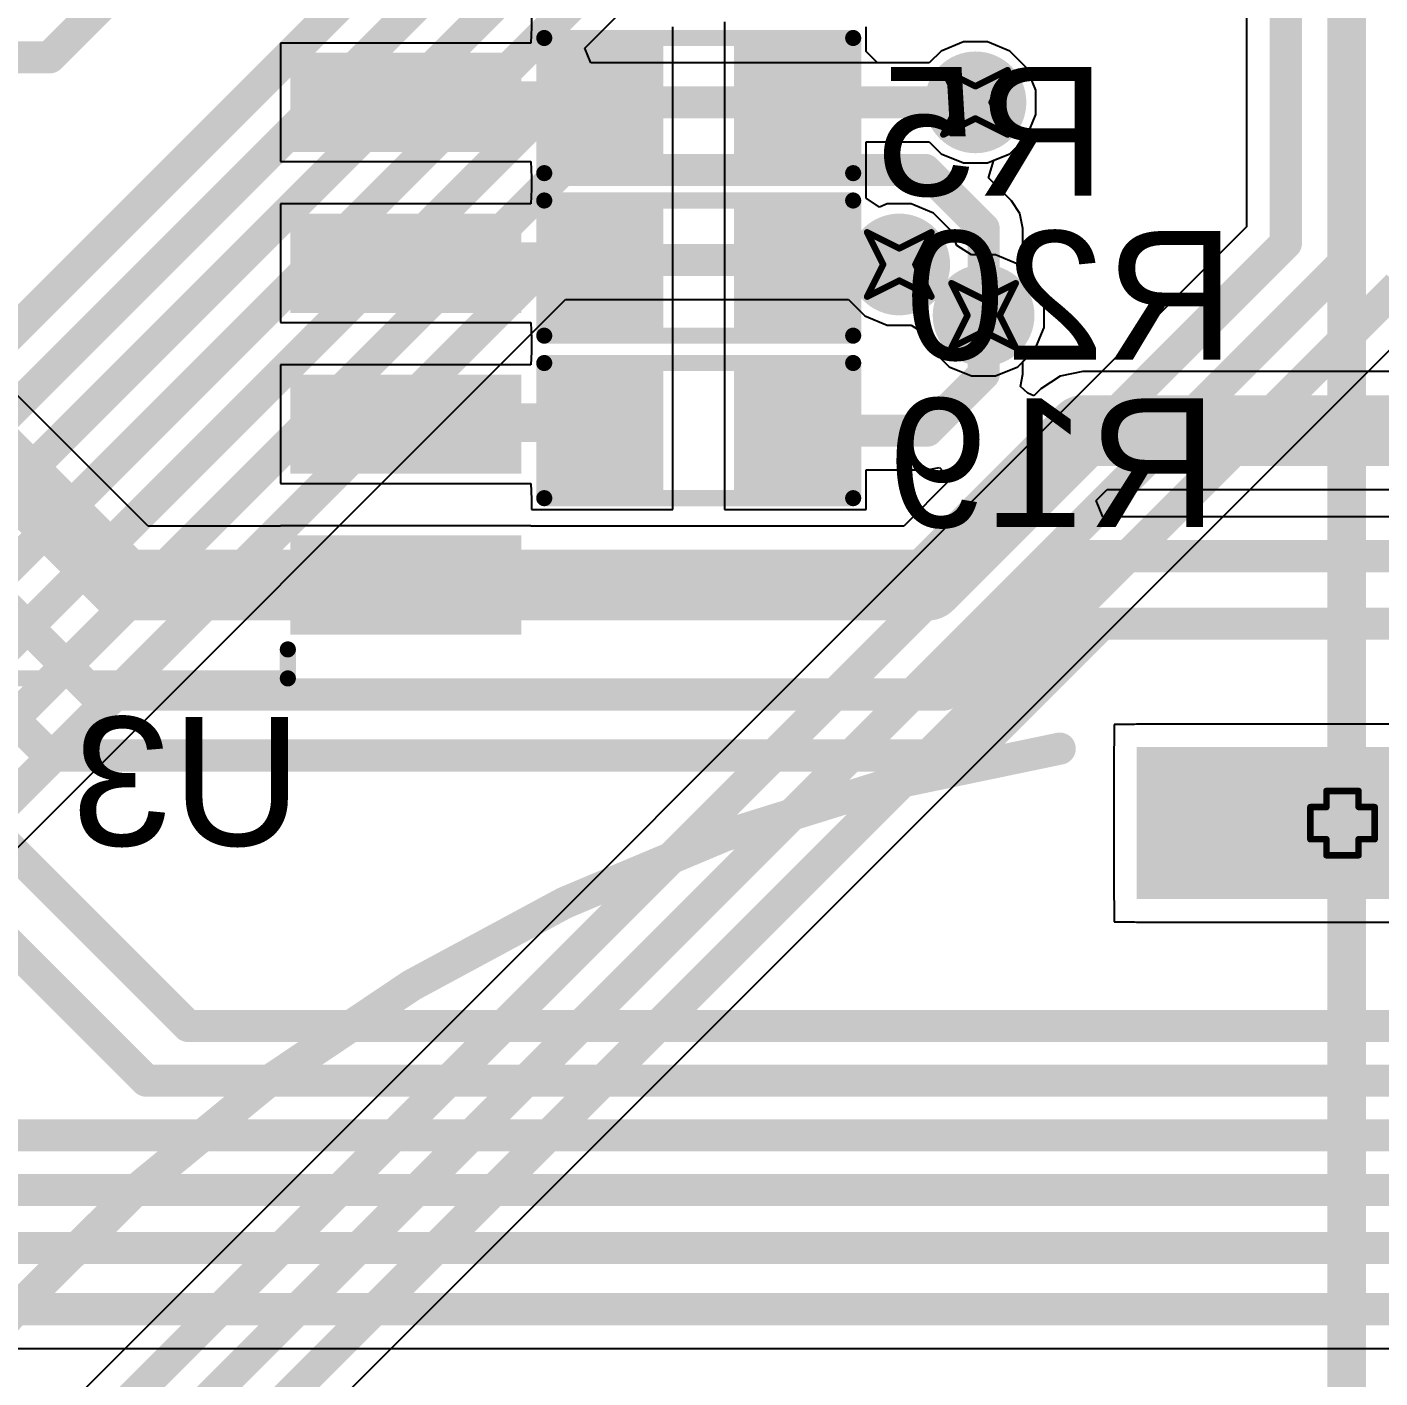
# Model space of a CAD drawing. Header units: inches. Extents: x -48 to 200, y -49 to 27.
# Drawn here: x 1.523 to 1.9434, y 1.2906 to 1.7104 of the extents above; entities that cross this region are included whole.
import ezdxf

# ---------------------------------------------------------------- set-up
doc = ezdxf.new("R2010")
doc.units = ezdxf.units.IN
doc.header["$MEASUREMENT"] = 0
for name, color, linetype in [('Bottom Layer', 5, 'Continuous'), ('Bottom Overlay', 54, 'Continuous'), ('Bottom Paste', 16, 'Continuous'), ('Bottom Solder', 6, 'Continuous'), ('Dimension', 6, 'Continuous'), ('Drill Drawing', 1, 'Continuous'), ('Pad Holes', 156, 'Continuous'), ('Top Layer', 1, 'Continuous'), ('Top Solder', 216, 'Continuous'), ('Via Holes', 16, 'Continuous')]:
    doc.layers.add(name, color=color, linetype=linetype)
doc.styles.add('Arial', font='', dxfattribs={"height": 0.2})
doc.styles.get('Arial').set_extended_font_data('Arial')

# ---------------------------------------------------------------- blocks, each defined once
blk = doc.blocks.new('R___0603_B_15')
at = {"layer": 'Bottom Layer'}
for points in [[(-0.045, -0.0175), (-0.045, 0.0175), (-0.015, 0.0175), (-0.015, -0.0175)], [(0.015, -0.0175), (0.015, 0.0175), (0.045, 0.0175), (0.045, -0.0175)]]:
    blk.add_hatch(color=5, dxfattribs=at).paths.add_polyline_path(points)
at = {"layer": 'Bottom Paste'}
for points in [[(-0.045, -0.0175), (-0.045, 0.0175), (-0.015, 0.0175), (-0.015, -0.0175)], [(0.015, -0.0175), (0.015, 0.0175), (0.045, 0.0175), (0.045, -0.0175)]]:
    blk.add_hatch(color=16, dxfattribs=at).paths.add_polyline_path(points)
at = {"layer": 'Bottom Solder'}
for points in [[(-0.049, -0.0215), (-0.049, 0.0215), (-0.011, 0.0215), (-0.011, -0.0215)], [(0.011, -0.0215), (0.011, 0.0215), (0.049, 0.0215), (0.049, -0.0215)]]:
    blk.add_hatch(color=6, dxfattribs=at).paths.add_polyline_path(points)
at = {"layer": 'Bottom Overlay'}
for points in [[(-0.048, 0.021, 0.005, 0.005, 0), (0.048, 0.021, 0.005, 0.005, 0)], [(-0.048, -0.021, 0.005, 0.005, 0), (-0.048, 0.021, 0.005, 0.005, 0)], [(0.048, -0.021, 0.005, 0.005, 0), (0.048, 0.021, 0.005, 0.005, 0)], [(-0.048, -0.021, 0.005, 0.005, 0), (0.048, -0.021, 0.005, 0.005, 0)]]:
    blk.add_lwpolyline(points, format="xyseb", dxfattribs=at)
for points in [[(-0.04925, 0.021, 0.0025, 0.0025, 1), (-0.04675, 0.021, 0.0025, 0.0025, 1)], [(-0.04925, 0.021, 0.0025, 0.0025, 1), (-0.04675, 0.021, 0.0025, 0.0025, 1)], [(0.04675, 0.021, 0.0025, 0.0025, 1), (0.04925, 0.021, 0.0025, 0.0025, 1)], [(0.04675, 0.021, 0.0025, 0.0025, 1), (0.04925, 0.021, 0.0025, 0.0025, 1)], [(-0.04925, -0.021, 0.0025, 0.0025, 1), (-0.04675, -0.021, 0.0025, 0.0025, 1)], [(-0.04925, -0.021, 0.0025, 0.0025, 1), (-0.04675, -0.021, 0.0025, 0.0025, 1)], [(0.04675, -0.021, 0.0025, 0.0025, 1), (0.04925, -0.021, 0.0025, 0.0025, 1)], [(0.04675, -0.021, 0.0025, 0.0025, 1), (0.04925, -0.021, 0.0025, 0.0025, 1)]]:
    blk.add_lwpolyline(points, format="xyseb", close=True, dxfattribs=at)
blk = doc.blocks.new('R___0603_B_16')
at = {"layer": 'Bottom Layer'}
for points in [[(-0.045, -0.0175), (-0.045, 0.0175), (-0.015, 0.0175), (-0.015, -0.0175)], [(0.015, -0.0175), (0.015, 0.0175), (0.045, 0.0175), (0.045, -0.0175)]]:
    blk.add_hatch(color=5, dxfattribs=at).paths.add_polyline_path(points)
at = {"layer": 'Bottom Paste'}
for points in [[(-0.045, -0.0175), (-0.045, 0.0175), (-0.015, 0.0175), (-0.015, -0.0175)], [(0.015, -0.0175), (0.015, 0.0175), (0.045, 0.0175), (0.045, -0.0175)]]:
    blk.add_hatch(color=16, dxfattribs=at).paths.add_polyline_path(points)
at = {"layer": 'Bottom Solder'}
for points in [[(-0.049, -0.0215), (-0.049, 0.0215), (-0.011, 0.0215), (-0.011, -0.0215)], [(0.011, -0.0215), (0.011, 0.0215), (0.049, 0.0215), (0.049, -0.0215)]]:
    blk.add_hatch(color=6, dxfattribs=at).paths.add_polyline_path(points)
at = {"layer": 'Bottom Overlay'}
for points in [[(-0.048, 0.021, 0.005, 0.005, 0), (0.048, 0.021, 0.005, 0.005, 0)], [(-0.048, -0.021, 0.005, 0.005, 0), (-0.048, 0.021, 0.005, 0.005, 0)], [(0.048, -0.021, 0.005, 0.005, 0), (0.048, 0.021, 0.005, 0.005, 0)], [(-0.048, -0.021, 0.005, 0.005, 0), (0.048, -0.021, 0.005, 0.005, 0)]]:
    blk.add_lwpolyline(points, format="xyseb", dxfattribs=at)
for points in [[(-0.04925, 0.021, 0.0025, 0.0025, 1), (-0.04675, 0.021, 0.0025, 0.0025, 1)], [(-0.04925, 0.021, 0.0025, 0.0025, 1), (-0.04675, 0.021, 0.0025, 0.0025, 1)], [(0.04675, 0.021, 0.0025, 0.0025, 1), (0.04925, 0.021, 0.0025, 0.0025, 1)], [(0.04675, 0.021, 0.0025, 0.0025, 1), (0.04925, 0.021, 0.0025, 0.0025, 1)], [(-0.04925, -0.021, 0.0025, 0.0025, 1), (-0.04675, -0.021, 0.0025, 0.0025, 1)], [(-0.04925, -0.021, 0.0025, 0.0025, 1), (-0.04675, -0.021, 0.0025, 0.0025, 1)], [(0.04675, -0.021, 0.0025, 0.0025, 1), (0.04925, -0.021, 0.0025, 0.0025, 1)], [(0.04675, -0.021, 0.0025, 0.0025, 1), (0.04925, -0.021, 0.0025, 0.0025, 1)]]:
    blk.add_lwpolyline(points, format="xyseb", close=True, dxfattribs=at)
blk = doc.blocks.new('RV4NAYSD503A_B_19')
at = {"layer": 'Bottom Solder'}
h = blk.add_hatch(color=6, dxfattribs=at)
edge = h.paths.add_edge_path()
edge.add_arc((0.53202, 0.00126), 0.004, 0, 360)
at = {"layer": 'Pad Holes'}
blk.add_hatch(color=7, dxfattribs=at).paths.add_polyline_path([(0.55564, 0.06524), (0.55564, -0.06272), (0.5084, -0.06272), (0.5084, 0.06524)])
at = {"layer": 'Top Solder'}
h = blk.add_hatch(color=216, dxfattribs=at)
edge = h.paths.add_edge_path()
edge.add_arc((0.53202, 0.00126), 0.004, 0, 360)
at = {"layer": 'Bottom Overlay'}
for points in [[(-0.55796, 0.00126, 0.01, 0.01, -0.924155), (0.55517, 0.08915, 0.01, 0.01, 0)], [(0.55517, -0.08663, 0.01, 0.01, -0.924155), (-0.55796, 0.00126, 0.01, 0.01, 0)]]:
    blk.add_lwpolyline(points, format="xyseb", dxfattribs=at)
blk.add_lwpolyline([(0.55267, 0.08915, 0.005, 0.005, 1), (0.55767, 0.08915, 0.005, 0.005, 1)], format="xyseb", close=True, dxfattribs=at)
blk = doc.blocks.new('16_SOIC__0_295___7_50___W______B_26')
at = {"layer": 'Bottom Layer'}
for points in [[(-0.21654, 0.18642), (-0.15276, 0.18642), (-0.15276, 0.16358), (-0.21654, 0.16358)], [(0.15276, 0.18642), (0.21654, 0.18642), (0.21654, 0.16358), (0.15276, 0.16358)], [(-0.21654, 0.13642), (-0.15276, 0.13642), (-0.15276, 0.11358), (-0.21654, 0.11358)], [(0.15276, 0.13642), (0.21654, 0.13642), (0.21654, 0.11358), (0.15276, 0.11358)], [(-0.21654, 0.08642), (-0.15276, 0.08642), (-0.15276, 0.06358), (-0.21654, 0.06358)], [(0.15276, 0.08642), (0.21654, 0.08642), (0.21654, 0.06358), (0.15276, 0.06358)], [(-0.21654, 0.03642), (-0.15276, 0.03642), (-0.15276, 0.01358), (-0.21654, 0.01358)], [(0.15276, 0.03642), (0.21654, 0.03642), (0.21654, 0.01358), (0.15276, 0.01358)], [(-0.21654, -0.01358), (-0.15276, -0.01358), (-0.15276, -0.03642), (-0.21654, -0.03642)], [(0.15276, -0.01358), (0.21654, -0.01358), (0.21654, -0.03642), (0.15276, -0.03642)], [(-0.21654, -0.06358), (-0.15276, -0.06358), (-0.15276, -0.08642), (-0.21654, -0.08642)], [(0.15276, -0.06358), (0.21654, -0.06358), (0.21654, -0.08642), (0.15276, -0.08642)], [(-0.21654, -0.11358), (-0.15276, -0.11358), (-0.15276, -0.13642), (-0.21654, -0.13642)], [(0.15276, -0.11358), (0.21654, -0.11358), (0.21654, -0.13642), (0.15276, -0.13642)], [(-0.21654, -0.16358), (-0.15276, -0.16358), (-0.15276, -0.18642), (-0.21654, -0.18642)], [(0.15276, -0.16358), (0.21654, -0.16358), (0.21654, -0.18642), (0.15276, -0.18642)]]:
    blk.add_hatch(color=5, dxfattribs=at).paths.add_polyline_path(points)
at = {"layer": 'Bottom Paste'}
for points in [[(-0.21654, 0.18642), (-0.15276, 0.18642), (-0.15276, 0.16358), (-0.21654, 0.16358)], [(0.15276, 0.18642), (0.21654, 0.18642), (0.21654, 0.16358), (0.15276, 0.16358)], [(-0.21654, 0.13642), (-0.15276, 0.13642), (-0.15276, 0.11358), (-0.21654, 0.11358)], [(0.15276, 0.13642), (0.21654, 0.13642), (0.21654, 0.11358), (0.15276, 0.11358)], [(-0.21654, 0.08642), (-0.15276, 0.08642), (-0.15276, 0.06358), (-0.21654, 0.06358)], [(0.15276, 0.08642), (0.21654, 0.08642), (0.21654, 0.06358), (0.15276, 0.06358)], [(-0.21654, 0.03642), (-0.15276, 0.03642), (-0.15276, 0.01358), (-0.21654, 0.01358)], [(0.15276, 0.03642), (0.21654, 0.03642), (0.21654, 0.01358), (0.15276, 0.01358)], [(-0.21654, -0.01358), (-0.15276, -0.01358), (-0.15276, -0.03642), (-0.21654, -0.03642)], [(0.15276, -0.01358), (0.21654, -0.01358), (0.21654, -0.03642), (0.15276, -0.03642)], [(-0.21654, -0.06358), (-0.15276, -0.06358), (-0.15276, -0.08642), (-0.21654, -0.08642)], [(0.15276, -0.06358), (0.21654, -0.06358), (0.21654, -0.08642), (0.15276, -0.08642)], [(-0.21654, -0.11358), (-0.15276, -0.11358), (-0.15276, -0.13642), (-0.21654, -0.13642)], [(0.15276, -0.11358), (0.21654, -0.11358), (0.21654, -0.13642), (0.15276, -0.13642)], [(-0.21654, -0.16358), (-0.15276, -0.16358), (-0.15276, -0.18642), (-0.21654, -0.18642)], [(0.15276, -0.16358), (0.21654, -0.16358), (0.21654, -0.18642), (0.15276, -0.18642)]]:
    blk.add_hatch(color=16, dxfattribs=at).paths.add_polyline_path(points)
at = {"layer": 'Bottom Solder'}
for points in [[(-0.22054, 0.19042), (-0.14876, 0.19042), (-0.14876, 0.15958), (-0.22054, 0.15958)], [(0.14876, 0.19042), (0.22054, 0.19042), (0.22054, 0.15958), (0.14876, 0.15958)], [(-0.22054, 0.14042), (-0.14876, 0.14042), (-0.14876, 0.10958), (-0.22054, 0.10958)], [(0.14876, 0.14042), (0.22054, 0.14042), (0.22054, 0.10958), (0.14876, 0.10958)], [(-0.22054, 0.09042), (-0.14876, 0.09042), (-0.14876, 0.05958), (-0.22054, 0.05958)], [(0.14876, 0.09042), (0.22054, 0.09042), (0.22054, 0.05958), (0.14876, 0.05958)], [(-0.22054, 0.04042), (-0.14876, 0.04042), (-0.14876, 0.00958), (-0.22054, 0.00958)], [(0.14876, 0.04042), (0.22054, 0.04042), (0.22054, 0.00958), (0.14876, 0.00958)], [(-0.22054, -0.00958), (-0.14876, -0.00958), (-0.14876, -0.04042), (-0.22054, -0.04042)], [(0.14876, -0.00958), (0.22054, -0.00958), (0.22054, -0.04042), (0.14876, -0.04042)], [(-0.22054, -0.05958), (-0.14876, -0.05958), (-0.14876, -0.09042), (-0.22054, -0.09042)], [(0.14876, -0.05958), (0.22054, -0.05958), (0.22054, -0.09042), (0.14876, -0.09042)], [(-0.22054, -0.10958), (-0.14876, -0.10958), (-0.14876, -0.14042), (-0.22054, -0.14042)], [(0.14876, -0.10958), (0.22054, -0.10958), (0.22054, -0.14042), (0.14876, -0.14042)], [(-0.22054, -0.15958), (-0.14876, -0.15958), (-0.14876, -0.19042), (-0.22054, -0.19042)], [(0.14876, -0.15958), (0.22054, -0.15958), (0.22054, -0.19042), (0.14876, -0.19042)]]:
    blk.add_hatch(color=6, dxfattribs=at).paths.add_polyline_path(points)
at = {"layer": 'Bottom Overlay'}
for points in [[(-0.148, 0.195, 0.005, 0.005, 0), (-0.148, 0.204, 0.005, 0.005, 0)], [(-0.148, 0.204, 0.005, 0.005, 0), (0.148, 0.204, 0.005, 0.005, 0)], [(0.148, 0.195, 0.005, 0.005, 0), (0.148, 0.204, 0.005, 0.005, 0)], [(-0.228, -0.181, 0.005, 0.005, 0), (-0.228, -0.171, 0.005, 0.005, 0)], [(-0.228, -0.171, 0.005, 0.005, 0), (-0.223, -0.176, 0.005, 0.005, 0)], [(-0.228, -0.181, 0.005, 0.005, 0), (-0.223, -0.176, 0.005, 0.005, 0)], [(-0.148, -0.204, 0.005, 0.005, 0), (-0.148, -0.195, 0.005, 0.005, 0)], [(0.148, -0.204, 0.005, 0.005, 0), (0.148, -0.195, 0.005, 0.005, 0)], [(-0.148, -0.204, 0.005, 0.005, 0), (0.148, -0.204, 0.005, 0.005, 0)]]:
    blk.add_lwpolyline(points, format="xyseb", dxfattribs=at)
for points in [[(-0.14925, 0.204, 0.0025, 0.0025, 1), (-0.14675, 0.204, 0.0025, 0.0025, 1)], [(-0.14925, 0.204, 0.0025, 0.0025, 1), (-0.14675, 0.204, 0.0025, 0.0025, 1)], [(0.14675, 0.204, 0.0025, 0.0025, 1), (0.14925, 0.204, 0.0025, 0.0025, 1)], [(0.14675, 0.204, 0.0025, 0.0025, 1), (0.14925, 0.204, 0.0025, 0.0025, 1)], [(-0.14925, 0.195, 0.0025, 0.0025, 1), (-0.14675, 0.195, 0.0025, 0.0025, 1)], [(0.14675, 0.195, 0.0025, 0.0025, 1), (0.14925, 0.195, 0.0025, 0.0025, 1)], [(-0.22925, -0.171, 0.0025, 0.0025, 1), (-0.22675, -0.171, 0.0025, 0.0025, 1)], [(-0.22925, -0.171, 0.0025, 0.0025, 1), (-0.22675, -0.171, 0.0025, 0.0025, 1)], [(-0.22425, -0.176, 0.0025, 0.0025, 1), (-0.22175, -0.176, 0.0025, 0.0025, 1)], [(-0.22425, -0.176, 0.0025, 0.0025, 1), (-0.22175, -0.176, 0.0025, 0.0025, 1)], [(-0.22925, -0.181, 0.0025, 0.0025, 1), (-0.22675, -0.181, 0.0025, 0.0025, 1)], [(-0.22925, -0.181, 0.0025, 0.0025, 1), (-0.22675, -0.181, 0.0025, 0.0025, 1)], [(-0.14925, -0.195, 0.0025, 0.0025, 1), (-0.14675, -0.195, 0.0025, 0.0025, 1)], [(0.14675, -0.195, 0.0025, 0.0025, 1), (0.14925, -0.195, 0.0025, 0.0025, 1)], [(-0.14925, -0.204, 0.0025, 0.0025, 1), (-0.14675, -0.204, 0.0025, 0.0025, 1)], [(-0.14925, -0.204, 0.0025, 0.0025, 1), (-0.14675, -0.204, 0.0025, 0.0025, 1)], [(0.14675, -0.204, 0.0025, 0.0025, 1), (0.14925, -0.204, 0.0025, 0.0025, 1)], [(0.14675, -0.204, 0.0025, 0.0025, 1), (0.14925, -0.204, 0.0025, 0.0025, 1)]]:
    blk.add_lwpolyline(points, format="xyseb", close=True, dxfattribs=at)
blk = doc.blocks.new('R___0603_B_32')
at = {"layer": 'Bottom Layer'}
for points in [[(-0.045, -0.0175), (-0.045, 0.0175), (-0.015, 0.0175), (-0.015, -0.0175)], [(0.015, -0.0175), (0.015, 0.0175), (0.045, 0.0175), (0.045, -0.0175)]]:
    blk.add_hatch(color=5, dxfattribs=at).paths.add_polyline_path(points)
at = {"layer": 'Bottom Paste'}
for points in [[(-0.045, -0.0175), (-0.045, 0.0175), (-0.015, 0.0175), (-0.015, -0.0175)], [(0.015, -0.0175), (0.015, 0.0175), (0.045, 0.0175), (0.045, -0.0175)]]:
    blk.add_hatch(color=16, dxfattribs=at).paths.add_polyline_path(points)
at = {"layer": 'Bottom Solder'}
for points in [[(-0.049, -0.0215), (-0.049, 0.0215), (-0.011, 0.0215), (-0.011, -0.0215)], [(0.011, -0.0215), (0.011, 0.0215), (0.049, 0.0215), (0.049, -0.0215)]]:
    blk.add_hatch(color=6, dxfattribs=at).paths.add_polyline_path(points)
at = {"layer": 'Bottom Overlay'}
for points in [[(-0.048, 0.021, 0.005, 0.005, 0), (0.048, 0.021, 0.005, 0.005, 0)], [(-0.048, -0.021, 0.005, 0.005, 0), (-0.048, 0.021, 0.005, 0.005, 0)], [(0.048, -0.021, 0.005, 0.005, 0), (0.048, 0.021, 0.005, 0.005, 0)], [(-0.048, -0.021, 0.005, 0.005, 0), (0.048, -0.021, 0.005, 0.005, 0)]]:
    blk.add_lwpolyline(points, format="xyseb", dxfattribs=at)
for points in [[(-0.04925, 0.021, 0.0025, 0.0025, 1), (-0.04675, 0.021, 0.0025, 0.0025, 1)], [(-0.04925, 0.021, 0.0025, 0.0025, 1), (-0.04675, 0.021, 0.0025, 0.0025, 1)], [(0.04675, 0.021, 0.0025, 0.0025, 1), (0.04925, 0.021, 0.0025, 0.0025, 1)], [(0.04675, 0.021, 0.0025, 0.0025, 1), (0.04925, 0.021, 0.0025, 0.0025, 1)], [(-0.04925, -0.021, 0.0025, 0.0025, 1), (-0.04675, -0.021, 0.0025, 0.0025, 1)], [(-0.04925, -0.021, 0.0025, 0.0025, 1), (-0.04675, -0.021, 0.0025, 0.0025, 1)], [(0.04675, -0.021, 0.0025, 0.0025, 1), (0.04925, -0.021, 0.0025, 0.0025, 1)], [(0.04675, -0.021, 0.0025, 0.0025, 1), (0.04925, -0.021, 0.0025, 0.0025, 1)]]:
    blk.add_lwpolyline(points, format="xyseb", close=True, dxfattribs=at)

msp = doc.modelspace()

# ---------------------------------------------------------------- hatches: boundary and pattern name
at = {"layer": 'Bottom Layer'}
h = msp.add_hatch(color=5, dxfattribs=at)
edge = h.paths.add_edge_path()
edge.add_arc((1.81768, 1.687), 0.01181, 0, 360)
h = msp.add_hatch(color=5, dxfattribs=at)
edge = h.paths.add_edge_path()
edge.add_arc((1.79399, 1.63662), 0.01181, 0, 360)
h = msp.add_hatch(color=5, dxfattribs=at)
edge = h.paths.add_edge_path()
edge.add_arc((1.82021, 1.6208), 0.01181, 0, 360)
at = {"layer": 'Bottom Solder'}
h = msp.add_hatch(color=6, dxfattribs=at)
edge = h.paths.add_edge_path()
edge.add_arc((1.81768, 1.687), 0.01581, 0, 360)
h = msp.add_hatch(color=6, dxfattribs=at)
edge = h.paths.add_edge_path()
edge.add_arc((1.79399, 1.63662), 0.01581, 0, 360)
h = msp.add_hatch(color=6, dxfattribs=at)
edge = h.paths.add_edge_path()
edge.add_arc((1.82021, 1.6208), 0.01581, 0, 360)
at = {"layer": 'Top Layer'}
h = msp.add_hatch(color=1, dxfattribs=at)
edge = h.paths.add_edge_path()
edge.add_arc((1.81768, 1.687), 0.01181, 0, 360)
h = msp.add_hatch(color=1, dxfattribs=at)
edge = h.paths.add_edge_path()
edge.add_arc((1.79399, 1.63662), 0.01181, 0, 360)
h = msp.add_hatch(color=1, dxfattribs=at)
edge = h.paths.add_edge_path()
edge.add_arc((1.82021, 1.6208), 0.01181, 0, 360)
at = {"layer": 'Top Solder'}
h = msp.add_hatch(color=216, dxfattribs=at)
edge = h.paths.add_edge_path()
edge.add_arc((1.81768, 1.687), 0.01581, 0, 360)
h = msp.add_hatch(color=216, dxfattribs=at)
edge = h.paths.add_edge_path()
edge.add_arc((1.79399, 1.63662), 0.01581, 0, 360)
h = msp.add_hatch(color=216, dxfattribs=at)
edge = h.paths.add_edge_path()
edge.add_arc((1.82021, 1.6208), 0.01581, 0, 360)
at = {"layer": 'Via Holes'}
h = msp.add_hatch(color=7, dxfattribs=at)
edge = h.paths.add_edge_path()
edge.add_arc((1.81768, 1.687), 0.00591, 0, 360)
h = msp.add_hatch(color=7, dxfattribs=at)
edge = h.paths.add_edge_path()
edge.add_arc((1.79399, 1.63662), 0.00591, 0, 360)
h = msp.add_hatch(color=7, dxfattribs=at)
edge = h.paths.add_edge_path()
edge.add_arc((1.82021, 1.6208), 0.00591, 0, 360)

# ---------------------------------------------------------------- linework, layer by layer
at = {"layer": 'Bottom Layer'}
for p, q in [((1.67968, 1.71364), (1.67968, 1.71035)), ((1.73968, 1.712), (1.73968, 1.707)), ((1.67968, 1.71035), (1.67954, 1.70542)), ((1.72368, 1.707), (1.72368, 1.7105)), ((1.72368, 1.665), (1.72368, 1.707)), ((1.73968, 1.707), (1.73968, 1.665)), ((1.78368, 1.70277), (1.78368, 1.7105)), ((1.67954, 1.70542), (1.60176, 1.70542)), ((1.60176, 1.70542), (1.60176, 1.66858)), ((1.78721, 1.69924), (1.78368, 1.70277)), ((1.80702, 1.70295), (1.80331, 1.69924)), ((1.81394, 1.70581), (1.80702, 1.70295)), ((1.82142, 1.70581), (1.81394, 1.70581)), ((1.82833, 1.70295), (1.82142, 1.70581)), ((1.83363, 1.69766), (1.82833, 1.70295)), ((1.80331, 1.69924), (1.78721, 1.69924)), ((1.83649, 1.69074), (1.83363, 1.69766)), ((1.83649, 1.68326), (1.83649, 1.69074)), ((1.83363, 1.67634), (1.83649, 1.68326)), ((1.78368, 1.665), (1.78368, 1.67476)), ((1.78368, 1.67476), (1.80331, 1.67476)), ((1.80331, 1.67476), (1.80702, 1.67105)), ((1.82833, 1.67105), (1.83363, 1.67634)), ((1.80702, 1.67105), (1.81394, 1.66819)), ((1.82142, 1.66819), (1.82833, 1.67105)), ((1.60176, 1.66858), (1.67953, 1.66858)), ((1.67953, 1.66858), (1.67968, 1.66364)), ((1.72368, 1.66), (1.72368, 1.665)), ((1.73968, 1.665), (1.73968, 1.6615)), ((1.78368, 1.66), (1.78368, 1.665)), ((1.81394, 1.66819), (1.82142, 1.66819)), ((1.67968, 1.66364), (1.67968, 1.66)), ((1.73968, 1.6615), (1.73968, 1.6565)), ((1.67968, 1.66), (1.67954, 1.65542)), ((1.72368, 1.6565), (1.72368, 1.66)), ((1.72368, 1.6145), (1.72368, 1.6565)), ((1.73968, 1.6565), (1.73968, 1.611)), ((1.78368, 1.65721), (1.78368, 1.66)), ((1.78784, 1.65443), (1.78368, 1.65721)), ((1.67954, 1.65542), (1.60176, 1.65542)), ((1.60176, 1.65542), (1.60176, 1.61858)), ((1.79025, 1.65543), (1.78784, 1.65443)), ((1.79773, 1.65543), (1.79025, 1.65543)), ((1.80465, 1.65257), (1.79773, 1.65543)), ((1.80994, 1.64728), (1.80465, 1.65257)), ((1.81192, 1.64251), (1.80994, 1.64728)), ((1.81647, 1.63961), (1.81192, 1.64251)), ((1.82395, 1.63961), (1.81647, 1.63961)), ((1.83087, 1.63675), (1.82395, 1.63961)), ((1.83616, 1.63145), (1.83087, 1.63675)), ((1.83902, 1.62454), (1.83616, 1.63145)), ((1.83902, 1.61706), (1.83902, 1.62454)), ((1.60176, 1.61858), (1.67953, 1.61858)), ((1.67953, 1.61858), (1.67968, 1.61364)), ((1.72368, 1.6095), (1.72368, 1.6145)), ((1.83616, 1.61014), (1.83902, 1.61706)), ((1.67968, 1.61364), (1.67968, 1.6095)), ((1.73968, 1.611), (1.73968, 1.611)), ((1.73968, 1.611), (1.73968, 1.6095)), ((1.67968, 1.6095), (1.67954, 1.60542)), ((1.72368, 1.606), (1.72368, 1.6095)), ((1.72368, 1.5605), (1.72368, 1.606)), ((1.73968, 1.6095), (1.73968, 1.6095)), ((1.73968, 1.6095), (1.73968, 1.5605)), ((1.83244, 1.60643), (1.83616, 1.61014)), ((1.83244, 1.60253), (1.83244, 1.60643)), ((1.67954, 1.60542), (1.60176, 1.60542)), ((1.60176, 1.60542), (1.60176, 1.56858)), ((1.83168, 1.59871), (1.83244, 1.60253)), ((1.84398, 1.60196), (1.83802, 1.59798)), ((1.851, 1.60335), (1.84398, 1.60196)), ((1.98515, 1.60335), (1.851, 1.60335)), ((1.5606, 1.55535), (1.51535, 1.6006)), ((1.83397, 1.59666), (1.83168, 1.59871)), ((1.83802, 1.59798), (1.83581, 1.59576)), ((1.83581, 1.59576), (1.83397, 1.59666)), ((1.78368, 1.5605), (1.78368, 1.57276)), ((1.78368, 1.57276), (1.80268, 1.57276)), ((1.80268, 1.57276), (1.8065, 1.57352)), ((1.8065, 1.57352), (1.80855, 1.57124)), ((1.60176, 1.56858), (1.67954, 1.56858)), ((1.67954, 1.56858), (1.67968, 1.56364)), ((1.80945, 1.5694), (1.7954, 1.55535)), ((1.80855, 1.57124), (1.80945, 1.5694)), ((1.85519, 1.56324), (1.8586, 1.56665)), ((1.8586, 1.56665), (1.98515, 1.56665)), ((1.67968, 1.56364), (1.67968, 1.5605)), ((1.67968, 1.5605), (1.72368, 1.5605)), ((1.73968, 1.5605), (1.78368, 1.5605)), ((1.85726, 1.55824), (1.85519, 1.56324)), ((2.284, 1.55824), (1.85726, 1.55824)), ((1.60176, 1.55535), (1.5606, 1.55535)), ((1.67954, 1.55542), (1.60176, 1.55542)), ((1.60176, 1.55542), (1.60176, 1.55535)), ((1.67954, 1.55535), (1.67954, 1.55542)), ((1.7954, 1.55535), (1.67954, 1.55535)), ((0.53996, 1.29976), (2.26987, 1.29976))]:
    msp.add_line(p, q, dxfattribs=at)
for points in [[(1.64115, 1.6875, 0.012, 0.012, 0), (1.70118, 1.6875, 0.012, 0.012, 0)], [(1.76268, 1.687, 0.01, 0.01, 0), (1.81768, 1.687, 0.01, 0.01, 0)], [(1.64115, 1.6375, 0.012, 0.012, 0), (1.70118, 1.6375, 0.012, 0.012, 0)], [(1.7628, 1.63662, 0.01, 0.01, 0), (1.79399, 1.63662, 0.01, 0.01, 0)], [(1.82021, 1.60253, 0.01, 0.01, 0), (1.82021, 1.6208, 0.01, 0.01, 0)], [(1.80268, 1.585, 0.01, 0.01, 0), (1.82021, 1.60253, 0.01, 0.01, 0)], [(1.497, 1.593, 0.022, 0.022, 0), (1.553, 1.537, 0.022, 0.022, 0)], [(1.64115, 1.5875, 0.012, 0.012, 0), (1.70118, 1.5875, 0.012, 0.012, 0)], [(1.803, 1.537, 0.022, 0.022, 0), (1.851, 1.585, 0.022, 0.022, 0)], [(1.851, 1.585, 0.022, 0.022, 0), (1.99, 1.585, 0.022, 0.022, 0)], [(1.386, 1.587, 0.01, 0.01, 0), (1.573, 1.4, 0.01, 0.01, 0)], [(1.76168, 1.585, 0.01, 0.01, 0), (1.80268, 1.585, 0.01, 0.01, 0)], [(1.46651, 1.58049, 0.01, 0.01, 0), (1.544, 1.503, 0.01, 0.01, 0)], [(1.446, 1.568, 0.01, 0.01, 0), (1.52997, 1.48403, 0.01, 0.01, 0)], [(1.553, 1.537, 0.022, 0.022, 0), (1.64065, 1.537, 0.022, 0.022, 0)], [(1.64065, 1.537, 0.022, 0.022, 0), (1.803, 1.537, 0.022, 0.022, 0)], [(1.808, 1.503, 0.01, 0.01, 0), (1.851, 1.546, 0.01, 0.01, 0)], [(1.851, 1.546, 0.01, 0.01, 0), (2.284, 1.546, 0.01, 0.01, 0)], [(1.406, 1.537, 0.01, 0.01, 0), (1.56, 1.383, 0.01, 0.01, 0)], [(1.81603, 1.48403, 0.01, 0.01, 0), (1.857, 1.525, 0.01, 0.01, 0)], [(1.857, 1.525, 0.01, 0.01, 0), (2.166, 1.525, 0.01, 0.01, 0)], [(1.544, 1.503, 0.01, 0.01, 0), (1.808, 1.503, 0.01, 0.01, 0)], [(1.52997, 1.48403, 0.01, 0.01, 0), (1.81603, 1.48403, 0.01, 0.01, 0)], [(1.573, 1.4, 0.01, 0.01, 0), (2.131, 1.4, 0.01, 0.01, 0)], [(1.56, 1.383, 0.01, 0.01, 0), (2.18126, 1.383, 0.01, 0.01, 0)], [(0.778, 1.366, 0.01, 0.01, 0), (2.30096, 1.366, 0.01, 0.01, 0)], [(0.768, 1.349, 0.01, 0.01, 0), (2.292, 1.349, 0.01, 0.01, 0)], [(0.545, 1.331, 0.01, 0.01, 0), (2.27998, 1.331, 0.01, 0.01, 0)], [(0.53996, 1.312, 0.01, 0.01, 0), (2.27493, 1.312, 0.01, 0.01, 0)]]:
    msp.add_lwpolyline(points, format="xyseb", dxfattribs=at)
for points in [[(1.63815, 1.6875, 0.006, 0.006, 1), (1.64415, 1.6875, 0.006, 0.006, 1)], [(1.69818, 1.6875, 0.006, 0.006, 1), (1.70418, 1.6875, 0.006, 0.006, 1)], [(1.76018, 1.687, 0.005, 0.005, 1), (1.76518, 1.687, 0.005, 0.005, 1)], [(1.81518, 1.687, 0.005, 0.005, 1), (1.82018, 1.687, 0.005, 0.005, 1)], [(1.63815, 1.6375, 0.006, 0.006, 1), (1.64415, 1.6375, 0.006, 0.006, 1)], [(1.69818, 1.6375, 0.006, 0.006, 1), (1.70418, 1.6375, 0.006, 0.006, 1)], [(1.7603, 1.63662, 0.005, 0.005, 1), (1.7653, 1.63662, 0.005, 0.005, 1)], [(1.79149, 1.63662, 0.005, 0.005, 1), (1.79649, 1.63662, 0.005, 0.005, 1)], [(1.81771, 1.6208, 0.005, 0.005, 1), (1.82271, 1.6208, 0.005, 0.005, 1)], [(1.81771, 1.60253, 0.005, 0.005, 1), (1.82271, 1.60253, 0.005, 0.005, 1)], [(1.81771, 1.60253, 0.005, 0.005, 1), (1.82271, 1.60253, 0.005, 0.005, 1)], [(1.63815, 1.5875, 0.006, 0.006, 1), (1.64415, 1.5875, 0.006, 0.006, 1)], [(1.69818, 1.5875, 0.006, 0.006, 1), (1.70418, 1.5875, 0.006, 0.006, 1)], [(1.8455, 1.585, 0.011, 0.011, 1), (1.8565, 1.585, 0.011, 0.011, 1)], [(1.8455, 1.585, 0.011, 0.011, 1), (1.8565, 1.585, 0.011, 0.011, 1)], [(1.75918, 1.585, 0.005, 0.005, 1), (1.76418, 1.585, 0.005, 0.005, 1)], [(1.80018, 1.585, 0.005, 0.005, 1), (1.80518, 1.585, 0.005, 0.005, 1)], [(1.80018, 1.585, 0.005, 0.005, 1), (1.80518, 1.585, 0.005, 0.005, 1)], [(1.5475, 1.537, 0.011, 0.011, 1), (1.5585, 1.537, 0.011, 0.011, 1)], [(1.5475, 1.537, 0.011, 0.011, 1), (1.5585, 1.537, 0.011, 0.011, 1)], [(1.63515, 1.537, 0.011, 0.011, 1), (1.64615, 1.537, 0.011, 0.011, 1)], [(1.63515, 1.537, 0.011, 0.011, 1), (1.64615, 1.537, 0.011, 0.011, 1)], [(1.7975, 1.537, 0.011, 0.011, 1), (1.8085, 1.537, 0.011, 0.011, 1)], [(1.7975, 1.537, 0.011, 0.011, 1), (1.8085, 1.537, 0.011, 0.011, 1)], [(1.8485, 1.546, 0.005, 0.005, 1), (1.8535, 1.546, 0.005, 0.005, 1)], [(1.8485, 1.546, 0.005, 0.005, 1), (1.8535, 1.546, 0.005, 0.005, 1)], [(1.8545, 1.525, 0.005, 0.005, 1), (1.8595, 1.525, 0.005, 0.005, 1)], [(1.8545, 1.525, 0.005, 0.005, 1), (1.8595, 1.525, 0.005, 0.005, 1)], [(1.5415, 1.503, 0.005, 0.005, 1), (1.5465, 1.503, 0.005, 0.005, 1)], [(1.5415, 1.503, 0.005, 0.005, 1), (1.5465, 1.503, 0.005, 0.005, 1)], [(1.8055, 1.503, 0.005, 0.005, 1), (1.8105, 1.503, 0.005, 0.005, 1)], [(1.8055, 1.503, 0.005, 0.005, 1), (1.8105, 1.503, 0.005, 0.005, 1)], [(1.52747, 1.48403, 0.005, 0.005, 1), (1.53247, 1.48403, 0.005, 0.005, 1)], [(1.52747, 1.48403, 0.005, 0.005, 1), (1.53247, 1.48403, 0.005, 0.005, 1)], [(1.81353, 1.48403, 0.005, 0.005, 1), (1.81853, 1.48403, 0.005, 0.005, 1)], [(1.81353, 1.48403, 0.005, 0.005, 1), (1.81853, 1.48403, 0.005, 0.005, 1)], [(1.5705, 1.4, 0.005, 0.005, 1), (1.5755, 1.4, 0.005, 0.005, 1)], [(1.5705, 1.4, 0.005, 0.005, 1), (1.5755, 1.4, 0.005, 0.005, 1)], [(1.5575, 1.383, 0.005, 0.005, 1), (1.5625, 1.383, 0.005, 0.005, 1)], [(1.5575, 1.383, 0.005, 0.005, 1), (1.5625, 1.383, 0.005, 0.005, 1)]]:
    msp.add_lwpolyline(points, format="xyseb", close=True, dxfattribs=at)
at = {"layer": 'Dimension'}
msp.add_lwpolyline([(1.933, -0.069, 0.012, 0.012, 0), (1.933, 1.931, 0.012, 0.012, 0)], format="xyseb", dxfattribs=at)
at = {"layer": 'Drill Drawing'}
for points in [[(1.80768, 1.697, 0.002, 0.002, 0), (1.81768, 1.692, 0.002, 0.002, 0)], [(1.80768, 1.697, 0.002, 0.002, 0), (1.81268, 1.687, 0.002, 0.002, 0)], [(1.81768, 1.692, 0.002, 0.002, 0), (1.82768, 1.697, 0.002, 0.002, 0)], [(1.82268, 1.687, 0.002, 0.002, 0), (1.82768, 1.697, 0.002, 0.002, 0)], [(1.80768, 1.677, 0.002, 0.002, 0), (1.81268, 1.687, 0.002, 0.002, 0)], [(1.82268, 1.687, 0.002, 0.002, 0), (1.82768, 1.677, 0.002, 0.002, 0)], [(1.80768, 1.677, 0.002, 0.002, 0), (1.81768, 1.682, 0.002, 0.002, 0)], [(1.81768, 1.682, 0.002, 0.002, 0), (1.82768, 1.677, 0.002, 0.002, 0)], [(1.78399, 1.64662, 0.002, 0.002, 0), (1.79399, 1.64162, 0.002, 0.002, 0)], [(1.78399, 1.64662, 0.002, 0.002, 0), (1.78899, 1.63662, 0.002, 0.002, 0)], [(1.79399, 1.64162, 0.002, 0.002, 0), (1.80399, 1.64662, 0.002, 0.002, 0)], [(1.79899, 1.63662, 0.002, 0.002, 0), (1.80399, 1.64662, 0.002, 0.002, 0)], [(1.78399, 1.62662, 0.002, 0.002, 0), (1.78899, 1.63662, 0.002, 0.002, 0)], [(1.79899, 1.63662, 0.002, 0.002, 0), (1.80399, 1.62662, 0.002, 0.002, 0)], [(1.78399, 1.62662, 0.002, 0.002, 0), (1.79399, 1.63162, 0.002, 0.002, 0)], [(1.79399, 1.63162, 0.002, 0.002, 0), (1.80399, 1.62662, 0.002, 0.002, 0)], [(1.81021, 1.6308, 0.002, 0.002, 0), (1.82021, 1.6258, 0.002, 0.002, 0)], [(1.81021, 1.6308, 0.002, 0.002, 0), (1.81521, 1.6208, 0.002, 0.002, 0)], [(1.82021, 1.6258, 0.002, 0.002, 0), (1.83021, 1.6308, 0.002, 0.002, 0)], [(1.82521, 1.6208, 0.002, 0.002, 0), (1.83021, 1.6308, 0.002, 0.002, 0)], [(1.81021, 1.6108, 0.002, 0.002, 0), (1.81521, 1.6208, 0.002, 0.002, 0)], [(1.82521, 1.6208, 0.002, 0.002, 0), (1.83021, 1.6108, 0.002, 0.002, 0)], [(1.81021, 1.6108, 0.002, 0.002, 0), (1.82021, 1.6158, 0.002, 0.002, 0)], [(1.82021, 1.6158, 0.002, 0.002, 0), (1.83021, 1.6108, 0.002, 0.002, 0)], [(1.92674, 1.46802, 0.002, 0.002, 0), (1.92674, 1.47302, 0.002, 0.002, 0)], [(1.92674, 1.47302, 0.002, 0.002, 0), (1.93674, 1.47302, 0.002, 0.002, 0)], [(1.93674, 1.46802, 0.002, 0.002, 0), (1.93674, 1.47302, 0.002, 0.002, 0)], [(1.92174, 1.45802, 0.002, 0.002, 0), (1.92174, 1.46802, 0.002, 0.002, 0)], [(1.92174, 1.46802, 0.002, 0.002, 0), (1.92674, 1.46802, 0.002, 0.002, 0)], [(1.93674, 1.46802, 0.002, 0.002, 0), (1.94174, 1.46802, 0.002, 0.002, 0)], [(1.94174, 1.45802, 0.002, 0.002, 0), (1.94174, 1.46802, 0.002, 0.002, 0)], [(1.92174, 1.45802, 0.002, 0.002, 0), (1.92674, 1.45802, 0.002, 0.002, 0)], [(1.92674, 1.45302, 0.002, 0.002, 0), (1.92674, 1.45802, 0.002, 0.002, 0)], [(1.93674, 1.45802, 0.002, 0.002, 0), (1.94174, 1.45802, 0.002, 0.002, 0)], [(1.93674, 1.45302, 0.002, 0.002, 0), (1.93674, 1.45802, 0.002, 0.002, 0)], [(1.92674, 1.45302, 0.002, 0.002, 0), (1.93674, 1.45302, 0.002, 0.002, 0)]]:
    msp.add_lwpolyline(points, format="xyseb", dxfattribs=at)
for points in [[(1.80718, 1.697, 0.001, 0.001, 1), (1.80818, 1.697, 0.001, 0.001, 1)], [(1.80718, 1.697, 0.001, 0.001, 1), (1.80818, 1.697, 0.001, 0.001, 1)], [(1.82718, 1.697, 0.001, 0.001, 1), (1.82818, 1.697, 0.001, 0.001, 1)], [(1.82718, 1.697, 0.001, 0.001, 1), (1.82818, 1.697, 0.001, 0.001, 1)], [(1.81718, 1.692, 0.001, 0.001, 1), (1.81818, 1.692, 0.001, 0.001, 1)], [(1.81718, 1.692, 0.001, 0.001, 1), (1.81818, 1.692, 0.001, 0.001, 1)], [(1.81218, 1.687, 0.001, 0.001, 1), (1.81318, 1.687, 0.001, 0.001, 1)], [(1.81218, 1.687, 0.001, 0.001, 1), (1.81318, 1.687, 0.001, 0.001, 1)], [(1.82218, 1.687, 0.001, 0.001, 1), (1.82318, 1.687, 0.001, 0.001, 1)], [(1.82218, 1.687, 0.001, 0.001, 1), (1.82318, 1.687, 0.001, 0.001, 1)], [(1.81718, 1.682, 0.001, 0.001, 1), (1.81818, 1.682, 0.001, 0.001, 1)], [(1.81718, 1.682, 0.001, 0.001, 1), (1.81818, 1.682, 0.001, 0.001, 1)], [(1.80718, 1.677, 0.001, 0.001, 1), (1.80818, 1.677, 0.001, 0.001, 1)], [(1.80718, 1.677, 0.001, 0.001, 1), (1.80818, 1.677, 0.001, 0.001, 1)], [(1.82718, 1.677, 0.001, 0.001, 1), (1.82818, 1.677, 0.001, 0.001, 1)], [(1.82718, 1.677, 0.001, 0.001, 1), (1.82818, 1.677, 0.001, 0.001, 1)], [(1.78349, 1.64662, 0.001, 0.001, 1), (1.78449, 1.64662, 0.001, 0.001, 1)], [(1.78349, 1.64662, 0.001, 0.001, 1), (1.78449, 1.64662, 0.001, 0.001, 1)], [(1.80349, 1.64662, 0.001, 0.001, 1), (1.80449, 1.64662, 0.001, 0.001, 1)], [(1.80349, 1.64662, 0.001, 0.001, 1), (1.80449, 1.64662, 0.001, 0.001, 1)], [(1.79349, 1.64162, 0.001, 0.001, 1), (1.79449, 1.64162, 0.001, 0.001, 1)], [(1.79349, 1.64162, 0.001, 0.001, 1), (1.79449, 1.64162, 0.001, 0.001, 1)], [(1.78849, 1.63662, 0.001, 0.001, 1), (1.78949, 1.63662, 0.001, 0.001, 1)], [(1.78849, 1.63662, 0.001, 0.001, 1), (1.78949, 1.63662, 0.001, 0.001, 1)], [(1.79849, 1.63662, 0.001, 0.001, 1), (1.79949, 1.63662, 0.001, 0.001, 1)], [(1.79849, 1.63662, 0.001, 0.001, 1), (1.79949, 1.63662, 0.001, 0.001, 1)], [(1.79349, 1.63162, 0.001, 0.001, 1), (1.79449, 1.63162, 0.001, 0.001, 1)], [(1.79349, 1.63162, 0.001, 0.001, 1), (1.79449, 1.63162, 0.001, 0.001, 1)], [(1.80971, 1.6308, 0.001, 0.001, 1), (1.81071, 1.6308, 0.001, 0.001, 1)], [(1.80971, 1.6308, 0.001, 0.001, 1), (1.81071, 1.6308, 0.001, 0.001, 1)], [(1.82971, 1.6308, 0.001, 0.001, 1), (1.83071, 1.6308, 0.001, 0.001, 1)], [(1.82971, 1.6308, 0.001, 0.001, 1), (1.83071, 1.6308, 0.001, 0.001, 1)], [(1.78349, 1.62662, 0.001, 0.001, 1), (1.78449, 1.62662, 0.001, 0.001, 1)], [(1.78349, 1.62662, 0.001, 0.001, 1), (1.78449, 1.62662, 0.001, 0.001, 1)], [(1.80349, 1.62662, 0.001, 0.001, 1), (1.80449, 1.62662, 0.001, 0.001, 1)], [(1.80349, 1.62662, 0.001, 0.001, 1), (1.80449, 1.62662, 0.001, 0.001, 1)], [(1.81971, 1.6258, 0.001, 0.001, 1), (1.82071, 1.6258, 0.001, 0.001, 1)], [(1.81971, 1.6258, 0.001, 0.001, 1), (1.82071, 1.6258, 0.001, 0.001, 1)], [(1.81471, 1.6208, 0.001, 0.001, 1), (1.81571, 1.6208, 0.001, 0.001, 1)], [(1.81471, 1.6208, 0.001, 0.001, 1), (1.81571, 1.6208, 0.001, 0.001, 1)], [(1.82471, 1.6208, 0.001, 0.001, 1), (1.82571, 1.6208, 0.001, 0.001, 1)], [(1.82471, 1.6208, 0.001, 0.001, 1), (1.82571, 1.6208, 0.001, 0.001, 1)], [(1.81971, 1.6158, 0.001, 0.001, 1), (1.82071, 1.6158, 0.001, 0.001, 1)], [(1.81971, 1.6158, 0.001, 0.001, 1), (1.82071, 1.6158, 0.001, 0.001, 1)], [(1.80971, 1.6108, 0.001, 0.001, 1), (1.81071, 1.6108, 0.001, 0.001, 1)], [(1.80971, 1.6108, 0.001, 0.001, 1), (1.81071, 1.6108, 0.001, 0.001, 1)], [(1.82971, 1.6108, 0.001, 0.001, 1), (1.83071, 1.6108, 0.001, 0.001, 1)], [(1.82971, 1.6108, 0.001, 0.001, 1), (1.83071, 1.6108, 0.001, 0.001, 1)], [(1.92624, 1.47302, 0.001, 0.001, 1), (1.92724, 1.47302, 0.001, 0.001, 1)], [(1.92624, 1.47302, 0.001, 0.001, 1), (1.92724, 1.47302, 0.001, 0.001, 1)], [(1.93624, 1.47302, 0.001, 0.001, 1), (1.93724, 1.47302, 0.001, 0.001, 1)], [(1.93624, 1.47302, 0.001, 0.001, 1), (1.93724, 1.47302, 0.001, 0.001, 1)], [(1.92124, 1.46802, 0.001, 0.001, 1), (1.92224, 1.46802, 0.001, 0.001, 1)], [(1.92124, 1.46802, 0.001, 0.001, 1), (1.92224, 1.46802, 0.001, 0.001, 1)], [(1.92624, 1.46802, 0.001, 0.001, 1), (1.92724, 1.46802, 0.001, 0.001, 1)], [(1.92624, 1.46802, 0.001, 0.001, 1), (1.92724, 1.46802, 0.001, 0.001, 1)], [(1.93624, 1.46802, 0.001, 0.001, 1), (1.93724, 1.46802, 0.001, 0.001, 1)], [(1.93624, 1.46802, 0.001, 0.001, 1), (1.93724, 1.46802, 0.001, 0.001, 1)], [(1.94124, 1.46802, 0.001, 0.001, 1), (1.94224, 1.46802, 0.001, 0.001, 1)], [(1.94124, 1.46802, 0.001, 0.001, 1), (1.94224, 1.46802, 0.001, 0.001, 1)], [(1.92124, 1.45802, 0.001, 0.001, 1), (1.92224, 1.45802, 0.001, 0.001, 1)], [(1.92124, 1.45802, 0.001, 0.001, 1), (1.92224, 1.45802, 0.001, 0.001, 1)], [(1.92624, 1.45802, 0.001, 0.001, 1), (1.92724, 1.45802, 0.001, 0.001, 1)], [(1.92624, 1.45802, 0.001, 0.001, 1), (1.92724, 1.45802, 0.001, 0.001, 1)], [(1.93624, 1.45802, 0.001, 0.001, 1), (1.93724, 1.45802, 0.001, 0.001, 1)], [(1.93624, 1.45802, 0.001, 0.001, 1), (1.93724, 1.45802, 0.001, 0.001, 1)], [(1.94124, 1.45802, 0.001, 0.001, 1), (1.94224, 1.45802, 0.001, 0.001, 1)], [(1.94124, 1.45802, 0.001, 0.001, 1), (1.94224, 1.45802, 0.001, 0.001, 1)], [(1.92624, 1.45302, 0.001, 0.001, 1), (1.92724, 1.45302, 0.001, 0.001, 1)], [(1.92624, 1.45302, 0.001, 0.001, 1), (1.92724, 1.45302, 0.001, 0.001, 1)], [(1.93624, 1.45302, 0.001, 0.001, 1), (1.93724, 1.45302, 0.001, 0.001, 1)], [(1.93624, 1.45302, 0.001, 0.001, 1), (1.93724, 1.45302, 0.001, 0.001, 1)]]:
    msp.add_lwpolyline(points, format="xyseb", close=True, dxfattribs=at)
at = {"layer": 'Top Layer'}
for p, q in [((1.90191, 1.76656), (1.90191, 1.64829)), ((1.69628, 1.70385), (1.71819, 1.72576)), ((1.6982, 1.69924), (1.69628, 1.70385)), ((1.80702, 1.70295), (1.80331, 1.69924)), ((1.81394, 1.70581), (1.80702, 1.70295)), ((1.82142, 1.70581), (1.81394, 1.70581)), ((1.82833, 1.70295), (1.82142, 1.70581)), ((1.83363, 1.69766), (1.82833, 1.70295)), ((1.80331, 1.69924), (1.6982, 1.69924)), ((1.83649, 1.69074), (1.83363, 1.69766)), ((1.83649, 1.68326), (1.83649, 1.69074)), ((1.83363, 1.67634), (1.83649, 1.68326)), ((1.82833, 1.67105), (1.83363, 1.67634)), ((1.82338, 1.669), (1.82833, 1.67105)), ((1.82173, 1.66357), (1.82338, 1.669)), ((1.82886, 1.65644), (1.82173, 1.66357)), ((1.83151, 1.65247), (1.82886, 1.65644)), ((1.83244, 1.64779), (1.83151, 1.65247)), ((1.90191, 1.64829), (1.50834, 1.25472)), ((1.83244, 1.63517), (1.83244, 1.64779)), ((1.83616, 1.63145), (1.83244, 1.63517)), ((1.83902, 1.62454), (1.83616, 1.63145)), ((1.28024, 1.21568), (1.69032, 1.62576)), ((1.69032, 1.62576), (1.77825, 1.62576)), ((1.77825, 1.62576), (1.78334, 1.62067)), ((1.83902, 1.61706), (1.83902, 1.62454)), ((1.52742, 1.19112), (1.95765, 1.62135)), ((1.78334, 1.62067), (1.79025, 1.61781)), ((1.79025, 1.61781), (1.79773, 1.61781)), ((1.79773, 1.61781), (1.80229, 1.61491)), ((1.80229, 1.61491), (1.80426, 1.61014)), ((1.83616, 1.61014), (1.83902, 1.61706)), ((1.80426, 1.61014), (1.80955, 1.60485)), ((1.83087, 1.60485), (1.83616, 1.61014)), ((1.80955, 1.60485), (1.81647, 1.60199)), ((1.81647, 1.60199), (1.82395, 1.60199)), ((1.82395, 1.60199), (1.83087, 1.60485)), ((1.86707, 1.49364), (1.86076, 1.49364)), ((1.86076, 1.49364), (1.86076, 1.48733)), ((1.86776, 1.49378), (1.86707, 1.49364)), ((1.99572, 1.49378), (1.86776, 1.49378)), ((1.86076, 1.48733), (1.86063, 1.48664)), ((1.86063, 1.48664), (1.86063, 1.4394)), ((1.86063, 1.4394), (1.86076, 1.43871)), ((1.86076, 1.43871), (1.86076, 1.4324)), ((1.86076, 1.4324), (1.86707, 1.4324)), ((1.86707, 1.4324), (1.86776, 1.43226)), ((1.86776, 1.43226), (1.99572, 1.43226))]:
    msp.add_line(p, q, dxfattribs=at)
for points in [[(1.53, 1.701, 0.01, 0.01, 0), (1.709, 1.88, 0.01, 0.01, 0)], [(1.163, 1.26, 0.01, 0.01, 0), (1.764, 1.861, 0.01, 0.01, 0)], [(1.932, 1.63704, 0.01, 0.01, 0), (1.932, 1.84346, 0.01, 0.01, 0)], [(1.18, 1.25296, 0.01, 0.01, 0), (1.76392, 1.83688, 0.01, 0.01, 0)], [(1.91414, 1.64323, 0.01, 0.01, 0), (1.91414, 1.83586, 0.01, 0.01, 0)], [(1.197, 1.24592, 0.01, 0.01, 0), (1.71308, 1.762, 0.01, 0.01, 0)], [(1.21675, 1.24163, 0.01, 0.01, 0), (1.71312, 1.738, 0.01, 0.01, 0)], [(1.388, 1.701, 0.01, 0.01, 0), (1.53, 1.701, 0.01, 0.01, 0)], [(1.23375, 1.23458, 0.01, 0.01, 0), (1.68617, 1.687, 0.01, 0.01, 0)], [(1.68617, 1.687, 0.01, 0.01, 0), (1.8198, 1.687, 0.01, 0.01, 0)], [(1.251, 1.22779, 0.01, 0.01, 0), (1.68921, 1.666, 0.01, 0.01, 0)], [(1.68921, 1.666, 0.01, 0.01, 0), (1.802, 1.666, 0.01, 0.01, 0)], [(1.802, 1.666, 0.01, 0.01, 0), (1.82021, 1.64779, 0.01, 0.01, 0)], [(1.82021, 1.6208, 0.01, 0.01, 0), (1.82021, 1.64779, 0.01, 0.01, 0)], [(1.48119, 1.21027, 0.01, 0.01, 0), (1.91414, 1.64323, 0.01, 0.01, 0)], [(1.268, 1.22075, 0.01, 0.01, 0), (1.68525, 1.638, 0.01, 0.01, 0)], [(1.49819, 1.20323, 0.01, 0.01, 0), (1.932, 1.63704, 0.01, 0.01, 0)], [(1.68525, 1.638, 0.01, 0.01, 0), (1.79399, 1.638, 0.01, 0.01, 0)], [(1.51519, 1.19619, 0.01, 0.01, 0), (1.949, 1.63, 0.01, 0.01, 0)]]:
    msp.add_lwpolyline(points, format="xyseb", dxfattribs=at)
for points in [[(1.5275, 1.701, 0.005, 0.005, 1), (1.5325, 1.701, 0.005, 0.005, 1)], [(1.5275, 1.701, 0.005, 0.005, 1), (1.5325, 1.701, 0.005, 0.005, 1)], [(1.68367, 1.687, 0.005, 0.005, 1), (1.68867, 1.687, 0.005, 0.005, 1)], [(1.68367, 1.687, 0.005, 0.005, 1), (1.68867, 1.687, 0.005, 0.005, 1)], [(1.8173, 1.687, 0.005, 0.005, 1), (1.8223, 1.687, 0.005, 0.005, 1)], [(1.68671, 1.666, 0.005, 0.005, 1), (1.69171, 1.666, 0.005, 0.005, 1)], [(1.68671, 1.666, 0.005, 0.005, 1), (1.69171, 1.666, 0.005, 0.005, 1)], [(1.7995, 1.666, 0.005, 0.005, 1), (1.8045, 1.666, 0.005, 0.005, 1)], [(1.7995, 1.666, 0.005, 0.005, 1), (1.8045, 1.666, 0.005, 0.005, 1)], [(1.81771, 1.64779, 0.005, 0.005, 1), (1.82271, 1.64779, 0.005, 0.005, 1)], [(1.81771, 1.64779, 0.005, 0.005, 1), (1.82271, 1.64779, 0.005, 0.005, 1)], [(1.91164, 1.64323, 0.005, 0.005, 1), (1.91664, 1.64323, 0.005, 0.005, 1)], [(1.91164, 1.64323, 0.005, 0.005, 1), (1.91664, 1.64323, 0.005, 0.005, 1)], [(1.68275, 1.638, 0.005, 0.005, 1), (1.68775, 1.638, 0.005, 0.005, 1)], [(1.68275, 1.638, 0.005, 0.005, 1), (1.68775, 1.638, 0.005, 0.005, 1)], [(1.79149, 1.638, 0.005, 0.005, 1), (1.79649, 1.638, 0.005, 0.005, 1)], [(1.9295, 1.63704, 0.005, 0.005, 1), (1.9345, 1.63704, 0.005, 0.005, 1)], [(1.9295, 1.63704, 0.005, 0.005, 1), (1.9345, 1.63704, 0.005, 0.005, 1)], [(1.81771, 1.6208, 0.005, 0.005, 1), (1.82271, 1.6208, 0.005, 0.005, 1)]]:
    msp.add_lwpolyline(points, format="xyseb", close=True, dxfattribs=at)

# ---------------------------------------------------------------- block references
at = {"rotation": 90}
msp.add_blockref('RV4NAYSD503A_B_19', (1.933, 0.931), dxfattribs=at)
for name, p in [('16_SOIC__0_295___7_50___W______B_26', (1.456, 1.712)), ('R___0603_B_32', (1.73168, 1.686)), ('R___0603_B_15', (1.73168, 1.6355)), ('R___0603_B_16', (1.73168, 1.585))]:
    msp.add_blockref(name, p)

# ---------------------------------------------------------------- texts
at = {"layer": 'Bottom Overlay', "style": 'Arial', "text_generation_flag": 2}
for s, p in [('R5', (1.85832, 1.65801)), ('R20', (1.89832, 1.60701)), ('R19', (1.89298, 1.55501)), ('U3', (1.60832, 1.45601))]:
    msp.add_text(s, height=0.04, dxfattribs=at).set_placement(p)

doc.saveas('drawing.dxf')
